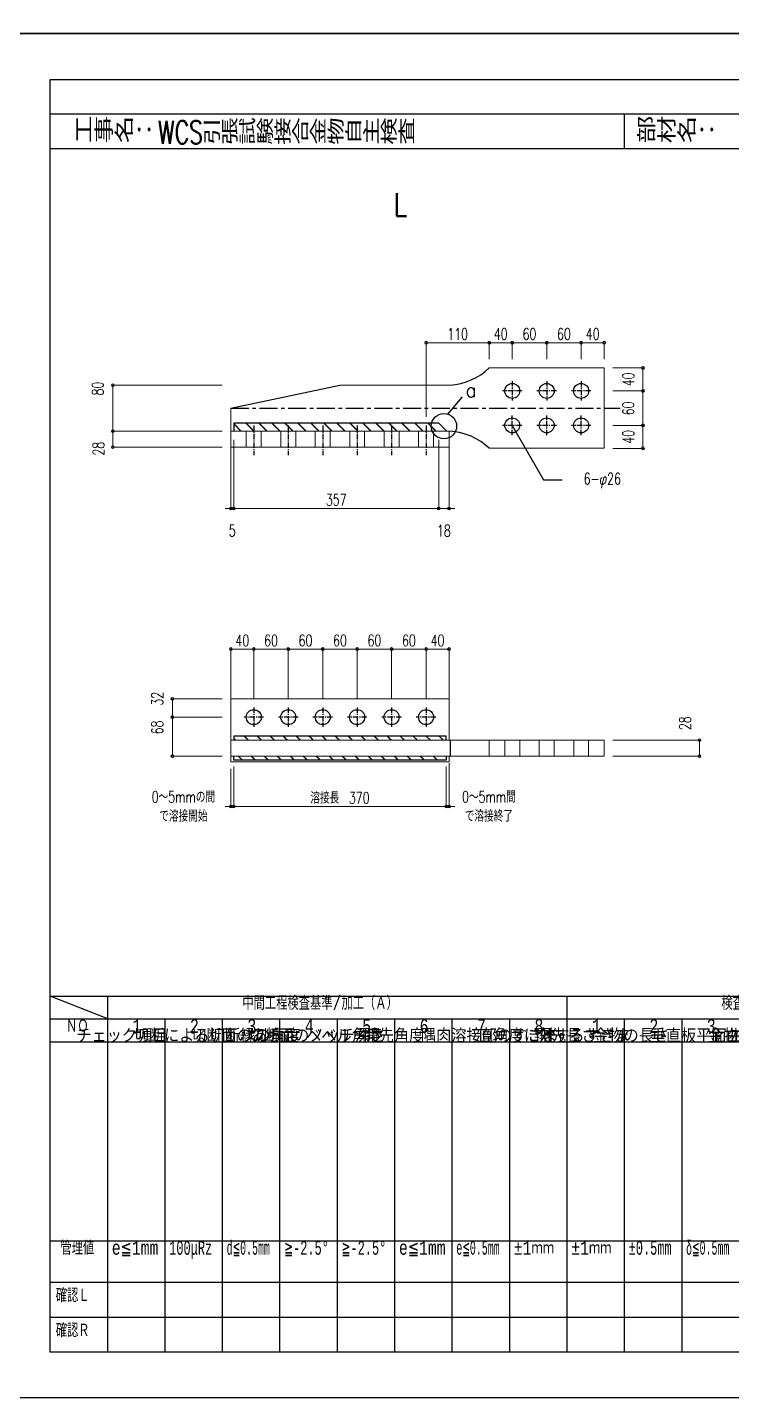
# Model space of a CAD drawing. Header units: millimetres. Extents: x -4568 to 36914, y -114 to 17788.
# Drawn here: x 11229 to 12456, y 2387 to 4763 of the extents above; entities that cross this region are included whole.
import ezdxf
from ezdxf.enums import TextEntityAlignment as Align

# ---------------------------------------------------------------- set-up
doc = ezdxf.new("R2010")
doc.units = ezdxf.units.MM
doc.header["$LTSCALE"] = 5
for name, pattern in [('ACAD_ISO03W100', [30, 12, -18]), ('CENTER1', [10, 6.25, -1.25, 1.25, -1.25]), ('JIS_08_50', [53, 50, -1.125, 0.75, -1.125])]:
    doc.linetypes.add(name, pattern=pattern)
doc.layers.get('0').update_dxf_attribs({"color": 255})
doc.layers.get('DEFPOINTS').update_dxf_attribs({"color": 255})
for name, color, linetype in [('CENTER', 2, 'JIS_08_50'), ('LAYER6', 7, 'Continuous'), ('寸法', 4, 'Continuous'), ('文字', 7, 'Continuous'), ('溶接', 241, 'Continuous'), ('補助線', 7, 'ACAD_ISO03W100'), ('金物', 142, 'Continuous')]:
    doc.layers.add(name, color=color, linetype=linetype)
doc.styles.add('DLSTANDARD1', font='monotxt.shx', dxfattribs={"width": 0.6, "bigfont": 'extfont'})
doc.styles.add('KANJI', font='simplex.shx', dxfattribs={"width": 0.7, "bigfont": 'extfont2.shx'})
doc.styles.get("Standard").update_dxf_attribs({"font": 'simplex.shx', "width": 0.7, "height": 2.5, "bigfont": '@extfont2.shx'})
doc.styles.add('SUNPOU', font='simplex.shx', dxfattribs={"width": 0.7, "bigfont": 'extfont2.shx'})
doc.styles.add('TATEGAKI', font='txt', dxfattribs={"bigfont": 'bigfont.shx'})
doc.dimstyles.new('一般寸法-小さめ', dxfattribs={"dimscale": 10, "dimtxt": 2, "dimasz": 0.5, "dimexe": 0.125, "dimexo": 1.5, "dimgap": 0.5, "dimtad": 1, "dimtxsty": 'KANJI', "dimblk": 'ORIGIN', "dimcen": 0, "dimclrd": 256, "dimclre": 256, "dimclrt": 256, "dimadec": 0, "dimazin": 0, "dimtfac": 1, "dimtmove": 2, "dimatfit": 2, "dimfxl": 0, "dimtolj": 2, "dimlwd": 5, "dimlwe": 5, "dimarcsym": 0})
pattern_1 = [(135, (9678.567, 433.585), (-11.31371, -11.31371), []), (135, (9678.567, 433.905), (-11.31371, -11.31371), [])]

# ---------------------------------------------------------------- blocks, each defined once
blk = doc.blocks.new('_Origin')
at = {"color": 0, "linetype": 'ByBlock', "lineweight": -2}
blk.add_line((0, 0), (-1, 0), dxfattribs=at)
blk.add_circle((0, 0), 0.5, dxfattribs=at)
blk = doc.blocks.new('*D883')
at = {"layer": 'DEFPOINTS', "color": 0, "transparency": 16777216}
for p in [(11923.6, 4213.7), (12033.6, 4171.2), (11923.6, 4069.7)]:
    blk.add_point(p, dxfattribs=at)
at = {"layer": '寸法', "lineweight": 5, "transparency": 16777216}
for p, q in [((11923.6, 4084.7), (11923.6, 4215)), ((12028.6, 4213.7), (11928.6, 4213.7)), ((12033.6, 4186.2), (12033.6, 4215))]:
    blk.add_line(p, q, dxfattribs=at)
at = {"layer": '寸法', "lineweight": 5, "transparency": 16777216, "xscale": 5, "yscale": 5, "zscale": 5, "rotation": 180}
blk.add_blockref('_Origin', (11923.6, 4213.7), dxfattribs=at)
at = {"layer": '寸法', "lineweight": 5, "transparency": 16777216, "xscale": 5, "yscale": 5, "zscale": 5}
blk.add_blockref('_Origin', (12033.6, 4213.7), dxfattribs=at)
at = {"layer": '寸法', "linetype": 'Continuous', "transparency": 16777216, "insert": (11978.6, 4228.7), "char_height": 20, "attachment_point": 5, "style": 'KANJI'}
blk.add_mtext('\\A2;110', dxfattribs=at)
blk = doc.blocks.new('*D884')
at = {"layer": 'DEFPOINTS', "color": 0, "transparency": 16777216}
for p in [(11378.1, 4139.7), (11583.6, 4139.7), (11583.6, 4059.7)]:
    blk.add_point(p, dxfattribs=at)
at = {"layer": '寸法', "lineweight": 5, "transparency": 16777216}
for p, q in [((11568.6, 4139.7), (11376.9, 4139.7)), ((11378.1, 4064.7), (11378.1, 4134.7)), ((11568.6, 4059.7), (11376.9, 4059.7))]:
    blk.add_line(p, q, dxfattribs=at)
at = {"layer": '寸法', "lineweight": 5, "transparency": 16777216, "xscale": 5, "yscale": 5, "zscale": 5}
for p, rotation in [((11378.1, 4139.7), 90), ((11378.1, 4059.7), 270)]:
    blk.add_blockref('_Origin', p, dxfattribs=dict(at, rotation=rotation))
at = {"layer": '寸法', "transparency": 16777216, "insert": (11351.9, 4133.7), "char_height": 20, "attachment_point": 5, "rotation": 90, "style": 'KANJI'}
blk.add_mtext('\\A2;80', dxfattribs=at)
blk = doc.blocks.new('*D892')
at = {"layer": 'DEFPOINTS', "color": 0, "transparency": 16777216}
for p in [(11378.1, 4059.7), (11583.6, 4059.7), (11583.6, 4031.7)]:
    blk.add_point(p, dxfattribs=at)
at = {"layer": '寸法', "lineweight": 5, "transparency": 16777216}
for p, q in [((11568.6, 4059.7), (11376.9, 4059.7)), ((11378.1, 4036.7), (11378.1, 4054.7)), ((11568.6, 4031.7), (11376.9, 4031.7))]:
    blk.add_line(p, q, dxfattribs=at)
at = {"layer": '寸法', "lineweight": 5, "transparency": 16777216, "xscale": 5, "yscale": 5, "zscale": 5}
for p, rotation in [((11378.1, 4059.7), 90), ((11378.1, 4031.7), 270)]:
    blk.add_blockref('_Origin', p, dxfattribs=dict(at, rotation=rotation))
at = {"layer": '寸法', "transparency": 16777216, "insert": (11353.1, 4029), "char_height": 20, "attachment_point": 5, "rotation": 90, "style": 'KANJI'}
blk.add_mtext('\\A2;28', dxfattribs=at)
blk = doc.blocks.new('*D885')
at = {"layer": 'DEFPOINTS', "color": 0, "transparency": 16777216}
for p in [(12233.6, 4169.7), (12233.6, 4129.7), (12301.2, 4129.7)]:
    blk.add_point(p, dxfattribs=at)
at = {"layer": '寸法', "lineweight": 5, "transparency": 16777216}
for p, q in [((12248.6, 4169.7), (12302.5, 4169.7)), ((12301.2, 4164.7), (12301.2, 4134.7)), ((12248.6, 4129.7), (12302.5, 4129.7))]:
    blk.add_line(p, q, dxfattribs=at)
at = {"layer": '寸法', "lineweight": 5, "transparency": 16777216, "xscale": 5, "yscale": 5, "zscale": 5}
for p, rotation in [((12301.2, 4169.7), 90), ((12301.2, 4129.7), 270)]:
    blk.add_blockref('_Origin', p, dxfattribs=dict(at, rotation=rotation))
at = {"layer": '寸法', "transparency": 16777216, "insert": (12275.8, 4149.7), "char_height": 20, "attachment_point": 5, "rotation": 90, "style": 'KANJI'}
blk.add_mtext('\\A2;40', dxfattribs=at)
blk = doc.blocks.new('*D886')
at = {"layer": 'DEFPOINTS', "color": 0, "transparency": 16777216}
for p in [(12233.6, 4069.7), (12233.6, 4029.7), (12301.2, 4029.7)]:
    blk.add_point(p, dxfattribs=at)
at = {"layer": '寸法', "lineweight": 5, "transparency": 16777216}
for p, q in [((12248.6, 4069.7), (12302.5, 4069.7)), ((12301.2, 4064.7), (12301.2, 4034.7)), ((12248.6, 4029.7), (12302.5, 4029.7))]:
    blk.add_line(p, q, dxfattribs=at)
at = {"layer": '寸法', "lineweight": 5, "transparency": 16777216, "xscale": 5, "yscale": 5, "zscale": 5}
for p, rotation in [((12301.2, 4069.7), 90), ((12301.2, 4029.7), 270)]:
    blk.add_blockref('_Origin', p, dxfattribs=dict(at, rotation=rotation))
at = {"layer": '寸法', "transparency": 16777216, "insert": (12275.8, 4049.7), "char_height": 20, "attachment_point": 5, "rotation": 90, "style": 'KANJI'}
blk.add_mtext('\\A2;40', dxfattribs=at)
blk = doc.blocks.new('*D887')
at = {"layer": 'DEFPOINTS', "color": 0, "transparency": 16777216}
for p in [(12073.6, 4213.7), (12033.6, 4169.7), (12073.6, 4169.7)]:
    blk.add_point(p, dxfattribs=at)
at = {"layer": '寸法', "lineweight": 5, "transparency": 16777216}
for p, q in [((12033.6, 4184.7), (12033.6, 4215)), ((12038.6, 4213.7), (12068.6, 4213.7)), ((12073.6, 4184.7), (12073.6, 4215))]:
    blk.add_line(p, q, dxfattribs=at)
at = {"layer": '寸法', "lineweight": 5, "transparency": 16777216, "xscale": 5, "yscale": 5, "zscale": 5, "rotation": 180}
blk.add_blockref('_Origin', (12033.6, 4213.7), dxfattribs=at)
at = {"layer": '寸法', "lineweight": 5, "transparency": 16777216, "xscale": 5, "yscale": 5, "zscale": 5}
blk.add_blockref('_Origin', (12073.6, 4213.7), dxfattribs=at)
at = {"layer": '寸法', "transparency": 16777216, "insert": (12053.6, 4228.7), "char_height": 20, "attachment_point": 5, "style": 'KANJI'}
blk.add_mtext('\\A2;40', dxfattribs=at)
blk = doc.blocks.new('*D888')
at = {"layer": 'DEFPOINTS', "color": 0, "transparency": 16777216}
for p in [(12193.6, 4213.7), (12133.6, 4169.7), (12193.6, 4169.7)]:
    blk.add_point(p, dxfattribs=at)
at = {"layer": '寸法', "lineweight": 5, "transparency": 16777216}
for p, q in [((12133.6, 4184.7), (12133.6, 4215)), ((12138.6, 4213.7), (12188.6, 4213.7)), ((12193.6, 4184.7), (12193.6, 4215))]:
    blk.add_line(p, q, dxfattribs=at)
at = {"layer": '寸法', "lineweight": 5, "transparency": 16777216, "xscale": 5, "yscale": 5, "zscale": 5, "rotation": 180}
blk.add_blockref('_Origin', (12133.6, 4213.7), dxfattribs=at)
at = {"layer": '寸法', "lineweight": 5, "transparency": 16777216, "xscale": 5, "yscale": 5, "zscale": 5}
blk.add_blockref('_Origin', (12193.6, 4213.7), dxfattribs=at)
at = {"layer": '寸法', "transparency": 16777216, "insert": (12163.6, 4228.7), "char_height": 20, "attachment_point": 5, "style": 'KANJI'}
blk.add_mtext('\\A2;60', dxfattribs=at)
blk = doc.blocks.new('*D889')
at = {"layer": 'DEFPOINTS', "color": 0, "transparency": 16777216}
for p in [(12133.6, 4213.7), (12073.6, 4169.7), (12133.6, 4169.7)]:
    blk.add_point(p, dxfattribs=at)
at = {"layer": '寸法', "lineweight": 5, "transparency": 16777216}
for p, q in [((12073.6, 4184.7), (12073.6, 4215)), ((12078.6, 4213.7), (12128.6, 4213.7)), ((12133.6, 4184.7), (12133.6, 4215))]:
    blk.add_line(p, q, dxfattribs=at)
at = {"layer": '寸法', "lineweight": 5, "transparency": 16777216, "xscale": 5, "yscale": 5, "zscale": 5, "rotation": 180}
blk.add_blockref('_Origin', (12073.6, 4213.7), dxfattribs=at)
at = {"layer": '寸法', "lineweight": 5, "transparency": 16777216, "xscale": 5, "yscale": 5, "zscale": 5}
blk.add_blockref('_Origin', (12133.6, 4213.7), dxfattribs=at)
at = {"layer": '寸法', "transparency": 16777216, "insert": (12103.6, 4228.7), "char_height": 20, "attachment_point": 5, "style": 'KANJI'}
blk.add_mtext('\\A2;60', dxfattribs=at)
blk = doc.blocks.new('*D890')
at = {"layer": 'DEFPOINTS', "color": 0, "transparency": 16777216}
for p in [(12233.6, 4213.7), (12193.6, 4169.7), (12233.6, 4169.7)]:
    blk.add_point(p, dxfattribs=at)
at = {"layer": '寸法', "lineweight": 5, "transparency": 16777216}
for p, q in [((12193.6, 4184.7), (12193.6, 4215)), ((12198.6, 4213.7), (12228.6, 4213.7)), ((12233.6, 4184.7), (12233.6, 4215))]:
    blk.add_line(p, q, dxfattribs=at)
at = {"layer": '寸法', "lineweight": 5, "transparency": 16777216, "xscale": 5, "yscale": 5, "zscale": 5, "rotation": 180}
blk.add_blockref('_Origin', (12193.6, 4213.7), dxfattribs=at)
at = {"layer": '寸法', "lineweight": 5, "transparency": 16777216, "xscale": 5, "yscale": 5, "zscale": 5}
blk.add_blockref('_Origin', (12233.6, 4213.7), dxfattribs=at)
at = {"layer": '寸法', "transparency": 16777216, "insert": (12213.6, 4228.7), "char_height": 20, "attachment_point": 5, "style": 'KANJI'}
blk.add_mtext('\\A2;40', dxfattribs=at)
blk = doc.blocks.new('*D891')
at = {"layer": 'DEFPOINTS', "color": 0, "transparency": 16777216}
for p in [(12233.6, 4129.7), (12233.6, 4069.7), (12301.2, 4069.7)]:
    blk.add_point(p, dxfattribs=at)
at = {"layer": '寸法', "lineweight": 5, "transparency": 16777216}
for p, q in [((12248.6, 4129.7), (12302.5, 4129.7)), ((12301.2, 4124.7), (12301.2, 4074.7)), ((12248.6, 4069.7), (12302.5, 4069.7))]:
    blk.add_line(p, q, dxfattribs=at)
at = {"layer": '寸法', "lineweight": 5, "transparency": 16777216, "xscale": 5, "yscale": 5, "zscale": 5}
for p, rotation in [((12301.2, 4129.7), 90), ((12301.2, 4069.7), 270)]:
    blk.add_blockref('_Origin', p, dxfattribs=dict(at, rotation=rotation))
at = {"layer": '寸法', "linetype": 'Continuous', "transparency": 16777216, "insert": (12275.5, 4099.2), "char_height": 20, "attachment_point": 5, "rotation": 90, "style": 'KANJI'}
blk.add_mtext('\\A2;60', dxfattribs=at)
blk = doc.blocks.new('*D895')
at = {"layer": 'DEFPOINTS', "color": 0, "transparency": 16777216}
for p in [(12233.6, 3521.6), (12399.7, 3521.6), (12233.6, 3493.6)]:
    blk.add_point(p, dxfattribs=at)
at = {"layer": '寸法', "lineweight": 5, "transparency": 16777216}
for p, q in [((12248.6, 3521.6), (12400.9, 3521.6)), ((12399.7, 3498.6), (12399.7, 3516.6)), ((12248.6, 3493.6), (12400.9, 3493.6))]:
    blk.add_line(p, q, dxfattribs=at)
at = {"layer": '寸法', "lineweight": 5, "transparency": 16777216, "xscale": 5, "yscale": 5, "zscale": 5}
for p, rotation in [((12399.7, 3521.6), 90), ((12399.7, 3493.6), 270)]:
    blk.add_blockref('_Origin', p, dxfattribs=dict(at, rotation=rotation))
at = {"layer": '寸法', "transparency": 16777216, "insert": (12374.7, 3551), "char_height": 20, "attachment_point": 5, "rotation": 90, "style": 'KANJI'}
blk.add_mtext('\\A2;28', dxfattribs=at)
blk = doc.blocks.new('*D893')
at = {"layer": 'DEFPOINTS', "color": 0, "transparency": 16777216}
for p in [(11481.8, 3593.6), (11583.6, 3593.6), (11583.6, 3561.6)]:
    blk.add_point(p, dxfattribs=at)
at = {"layer": '寸法', "lineweight": 5, "transparency": 16777216}
for p, q in [((11568.6, 3593.6), (11480.5, 3593.6)), ((11481.8, 3566.6), (11481.8, 3588.6)), ((11568.6, 3561.6), (11480.5, 3561.6))]:
    blk.add_line(p, q, dxfattribs=at)
at = {"layer": '寸法', "lineweight": 5, "transparency": 16777216, "xscale": 5, "yscale": 5, "zscale": 5}
for p, rotation in [((11481.8, 3593.6), 90), ((11481.8, 3561.6), 270)]:
    blk.add_blockref('_Origin', p, dxfattribs=dict(at, rotation=rotation))
at = {"layer": '寸法', "transparency": 16777216, "insert": (11455.5, 3593.6), "char_height": 20, "attachment_point": 5, "rotation": 90, "style": 'KANJI'}
blk.add_mtext('\\A2;32', dxfattribs=at)
blk = doc.blocks.new('*D894')
at = {"layer": 'DEFPOINTS', "color": 0, "transparency": 16777216}
for p in [(11583.6, 3561.6), (11481.8, 3493.6), (11583.6, 3493.6)]:
    blk.add_point(p, dxfattribs=at)
at = {"layer": '寸法', "lineweight": 5, "transparency": 16777216}
for p, q in [((11568.6, 3561.6), (11480.5, 3561.6)), ((11481.8, 3556.6), (11481.8, 3498.6)), ((11568.6, 3493.6), (11480.5, 3493.6))]:
    blk.add_line(p, q, dxfattribs=at)
at = {"layer": '寸法', "lineweight": 5, "transparency": 16777216, "xscale": 5, "yscale": 5, "zscale": 5}
for p, rotation in [((11481.8, 3561.6), 90), ((11481.8, 3493.6), 270)]:
    blk.add_blockref('_Origin', p, dxfattribs=dict(at, rotation=rotation))
at = {"layer": '寸法', "linetype": 'Continuous', "transparency": 16777216, "insert": (11455.5, 3543.6), "char_height": 20, "attachment_point": 5, "rotation": 90, "style": 'KANJI'}
blk.add_mtext('\\A2;68', dxfattribs=at)
blk = doc.blocks.new('*D906')
at = {"layer": 'DEFPOINTS', "color": 0, "linetype": 'Continuous', "transparency": 16777216}
for p in [(11583.6, 3486.6), (11588.6, 3486.6), (11588.6, 3406.1)]:
    blk.add_point(p, dxfattribs=at)
at = {"layer": '寸法', "linetype": 'Continuous', "lineweight": 5, "transparency": 16777216}
for p, q in [((11583.6, 3471.6), (11583.6, 3404.9)), ((11588.6, 3471.6), (11588.6, 3404.9)), ((11578.6, 3406.1), (11573.6, 3406.1)), ((11583.6, 3406.1), (11588.6, 3406.1)), ((11593.6, 3406.1), (11598.6, 3406.1))]:
    blk.add_line(p, q, dxfattribs=at)
at = {"layer": '寸法', "linetype": 'Continuous', "lineweight": 5, "transparency": 16777216, "xscale": 5, "yscale": 5, "zscale": 5}
blk.add_blockref('_Origin', (11583.6, 3406.1), dxfattribs=at)
at = {"layer": '寸法', "linetype": 'Continuous', "lineweight": 5, "transparency": 16777216, "xscale": 5, "yscale": 5, "zscale": 5, "rotation": 180}
blk.add_blockref('_Origin', (11588.6, 3406.1), dxfattribs=at)
at = {"layer": '寸法', "linetype": 'Continuous', "transparency": 16777216, "insert": (11501, 3406.1), "char_height": 20, "attachment_point": 5, "style": 'KANJI'}
blk.add_mtext('\\A2;0～5mmの間\\Pで溶接開始', dxfattribs=at)
blk = doc.blocks.new('*D907')
at = {"layer": 'DEFPOINTS', "color": 0, "linetype": 'Continuous', "transparency": 16777216}
for p in [(11588.6, 3490.6), (11958.6, 3490.6), (11958.6, 3406.1)]:
    blk.add_point(p, dxfattribs=at)
at = {"layer": '寸法', "linetype": 'Continuous', "lineweight": 5, "transparency": 16777216}
for p, q in [((11588.6, 3475.6), (11588.6, 3404.9)), ((11958.6, 3475.6), (11958.6, 3404.9)), ((11593.6, 3406.1), (11953.6, 3406.1))]:
    blk.add_line(p, q, dxfattribs=at)
at = {"layer": '寸法', "linetype": 'Continuous', "lineweight": 5, "transparency": 16777216, "xscale": 5, "yscale": 5, "zscale": 5, "rotation": 180}
blk.add_blockref('_Origin', (11588.6, 3406.1), dxfattribs=at)
at = {"layer": '寸法', "linetype": 'Continuous', "lineweight": 5, "transparency": 16777216, "xscale": 5, "yscale": 5, "zscale": 5}
blk.add_blockref('_Origin', (11958.6, 3406.1), dxfattribs=at)
at = {"layer": '寸法', "linetype": 'Continuous', "transparency": 16777216, "insert": (11773.6, 3421.1), "char_height": 20, "attachment_point": 5, "style": 'KANJI'}
blk.add_mtext('\\A2;溶接長\u3000370', dxfattribs=at)
blk = doc.blocks.new('*D908')
at = {"layer": 'DEFPOINTS', "color": 0, "linetype": 'Continuous', "transparency": 16777216}
for p in [(11963.6, 3496.6), (11958.6, 3490.6), (11963.6, 3406.1)]:
    blk.add_point(p, dxfattribs=at)
at = {"layer": '寸法', "linetype": 'Continuous', "lineweight": 5, "transparency": 16777216}
for p, q in [((11958.6, 3475.6), (11958.6, 3404.9)), ((11963.6, 3481.6), (11963.6, 3404.9)), ((11953.6, 3406.1), (11948.6, 3406.1)), ((11958.6, 3406.1), (11963.6, 3406.1)), ((11968.6, 3406.1), (11973.6, 3406.1))]:
    blk.add_line(p, q, dxfattribs=at)
at = {"layer": '寸法', "linetype": 'Continuous', "lineweight": 5, "transparency": 16777216, "xscale": 5, "yscale": 5, "zscale": 5}
blk.add_blockref('_Origin', (11958.6, 3406.1), dxfattribs=at)
at = {"layer": '寸法', "linetype": 'Continuous', "lineweight": 5, "transparency": 16777216, "xscale": 5, "yscale": 5, "zscale": 5, "rotation": 180}
blk.add_blockref('_Origin', (11963.6, 3406.1), dxfattribs=at)
at = {"layer": '寸法', "linetype": 'Continuous', "transparency": 16777216, "insert": (12032.9, 3406.1), "char_height": 20, "attachment_point": 5, "style": 'KANJI'}
blk.add_mtext('\\A2;0～5mm間\\Pで溶接終了', dxfattribs=at)
blk = doc.blocks.new('*D909')
at = {"layer": 'DEFPOINTS', "color": 0, "linetype": 'Continuous', "transparency": 16777216}
for p in [(11623.6, 3680.1), (11583.6, 3579.6), (11623.6, 3579.6)]:
    blk.add_point(p, dxfattribs=at)
at = {"layer": '寸法', "linetype": 'Continuous', "lineweight": 5, "transparency": 16777216}
for p, q in [((11583.6, 3594.6), (11583.6, 3681.3)), ((11588.6, 3680.1), (11618.6, 3680.1)), ((11623.6, 3594.6), (11623.6, 3681.3))]:
    blk.add_line(p, q, dxfattribs=at)
at = {"layer": '寸法', "linetype": 'Continuous', "lineweight": 5, "transparency": 16777216, "xscale": 5, "yscale": 5, "zscale": 5, "rotation": 180}
blk.add_blockref('_Origin', (11583.6, 3680.1), dxfattribs=at)
at = {"layer": '寸法', "linetype": 'Continuous', "lineweight": 5, "transparency": 16777216, "xscale": 5, "yscale": 5, "zscale": 5}
blk.add_blockref('_Origin', (11623.6, 3680.1), dxfattribs=at)
at = {"layer": '寸法', "linetype": 'Continuous', "transparency": 16777216, "insert": (11603.6, 3695.1), "char_height": 20, "attachment_point": 5, "style": 'KANJI'}
blk.add_mtext('\\A2;40', dxfattribs=at)
blk = doc.blocks.new('*D910')
at = {"layer": 'DEFPOINTS', "color": 0, "linetype": 'Continuous', "transparency": 16777216}
for p in [(11683.6, 3680.1), (11623.6, 3579.6), (11683.6, 3579.6)]:
    blk.add_point(p, dxfattribs=at)
at = {"layer": '寸法', "linetype": 'Continuous', "lineweight": 5, "transparency": 16777216}
for p, q in [((11623.6, 3594.6), (11623.6, 3681.3)), ((11628.6, 3680.1), (11678.6, 3680.1)), ((11683.6, 3594.6), (11683.6, 3681.3))]:
    blk.add_line(p, q, dxfattribs=at)
at = {"layer": '寸法', "linetype": 'Continuous', "lineweight": 5, "transparency": 16777216, "xscale": 5, "yscale": 5, "zscale": 5, "rotation": 180}
blk.add_blockref('_Origin', (11623.6, 3680.1), dxfattribs=at)
at = {"layer": '寸法', "linetype": 'Continuous', "lineweight": 5, "transparency": 16777216, "xscale": 5, "yscale": 5, "zscale": 5}
blk.add_blockref('_Origin', (11683.6, 3680.1), dxfattribs=at)
at = {"layer": '寸法', "linetype": 'Continuous', "transparency": 16777216, "insert": (11653.6, 3695.1), "char_height": 20, "attachment_point": 5, "style": 'KANJI'}
blk.add_mtext('\\A2;60', dxfattribs=at)
blk = doc.blocks.new('*D911')
at = {"layer": 'DEFPOINTS', "color": 0, "linetype": 'Continuous', "transparency": 16777216}
for p in [(11743.6, 3680.1), (11683.6, 3579.6), (11743.6, 3579.6)]:
    blk.add_point(p, dxfattribs=at)
at = {"layer": '寸法', "linetype": 'Continuous', "lineweight": 5, "transparency": 16777216}
for p, q in [((11683.6, 3594.6), (11683.6, 3681.3)), ((11688.6, 3680.1), (11738.6, 3680.1)), ((11743.6, 3594.6), (11743.6, 3681.3))]:
    blk.add_line(p, q, dxfattribs=at)
at = {"layer": '寸法', "linetype": 'Continuous', "lineweight": 5, "transparency": 16777216, "xscale": 5, "yscale": 5, "zscale": 5, "rotation": 180}
blk.add_blockref('_Origin', (11683.6, 3680.1), dxfattribs=at)
at = {"layer": '寸法', "linetype": 'Continuous', "lineweight": 5, "transparency": 16777216, "xscale": 5, "yscale": 5, "zscale": 5}
blk.add_blockref('_Origin', (11743.6, 3680.1), dxfattribs=at)
at = {"layer": '寸法', "linetype": 'Continuous', "transparency": 16777216, "insert": (11713.6, 3695.1), "char_height": 20, "attachment_point": 5, "style": 'KANJI'}
blk.add_mtext('\\A2;60', dxfattribs=at)
blk = doc.blocks.new('*D912')
at = {"layer": 'DEFPOINTS', "color": 0, "linetype": 'Continuous', "transparency": 16777216}
for p in [(11803.6, 3680.1), (11743.6, 3579.6), (11803.6, 3579.6)]:
    blk.add_point(p, dxfattribs=at)
at = {"layer": '寸法', "linetype": 'Continuous', "lineweight": 5, "transparency": 16777216}
for p, q in [((11743.6, 3594.6), (11743.6, 3681.3)), ((11748.6, 3680.1), (11798.6, 3680.1)), ((11803.6, 3594.6), (11803.6, 3681.3))]:
    blk.add_line(p, q, dxfattribs=at)
at = {"layer": '寸法', "linetype": 'Continuous', "lineweight": 5, "transparency": 16777216, "xscale": 5, "yscale": 5, "zscale": 5, "rotation": 180}
blk.add_blockref('_Origin', (11743.6, 3680.1), dxfattribs=at)
at = {"layer": '寸法', "linetype": 'Continuous', "lineweight": 5, "transparency": 16777216, "xscale": 5, "yscale": 5, "zscale": 5}
blk.add_blockref('_Origin', (11803.6, 3680.1), dxfattribs=at)
at = {"layer": '寸法', "linetype": 'Continuous', "transparency": 16777216, "insert": (11773.6, 3695.1), "char_height": 20, "attachment_point": 5, "style": 'KANJI'}
blk.add_mtext('\\A2;60', dxfattribs=at)
blk = doc.blocks.new('*D913')
at = {"layer": 'DEFPOINTS', "color": 0, "linetype": 'Continuous', "transparency": 16777216}
for p in [(11863.6, 3680.1), (11803.6, 3579.6), (11863.6, 3579.6)]:
    blk.add_point(p, dxfattribs=at)
at = {"layer": '寸法', "linetype": 'Continuous', "lineweight": 5, "transparency": 16777216}
for p, q in [((11803.6, 3594.6), (11803.6, 3681.3)), ((11808.6, 3680.1), (11858.6, 3680.1)), ((11863.6, 3594.6), (11863.6, 3681.3))]:
    blk.add_line(p, q, dxfattribs=at)
at = {"layer": '寸法', "linetype": 'Continuous', "lineweight": 5, "transparency": 16777216, "xscale": 5, "yscale": 5, "zscale": 5, "rotation": 180}
blk.add_blockref('_Origin', (11803.6, 3680.1), dxfattribs=at)
at = {"layer": '寸法', "linetype": 'Continuous', "lineweight": 5, "transparency": 16777216, "xscale": 5, "yscale": 5, "zscale": 5}
blk.add_blockref('_Origin', (11863.6, 3680.1), dxfattribs=at)
at = {"layer": '寸法', "linetype": 'Continuous', "transparency": 16777216, "insert": (11833.6, 3695.1), "char_height": 20, "attachment_point": 5, "style": 'KANJI'}
blk.add_mtext('\\A2;60', dxfattribs=at)
blk = doc.blocks.new('*D914')
at = {"layer": 'DEFPOINTS', "color": 0, "linetype": 'Continuous', "transparency": 16777216}
for p in [(11923.6, 3680.1), (11863.6, 3579.6), (11923.6, 3579.6)]:
    blk.add_point(p, dxfattribs=at)
at = {"layer": '寸法', "linetype": 'Continuous', "lineweight": 5, "transparency": 16777216}
for p, q in [((11863.6, 3594.6), (11863.6, 3681.3)), ((11868.6, 3680.1), (11918.6, 3680.1)), ((11923.6, 3594.6), (11923.6, 3681.3))]:
    blk.add_line(p, q, dxfattribs=at)
at = {"layer": '寸法', "linetype": 'Continuous', "lineweight": 5, "transparency": 16777216, "xscale": 5, "yscale": 5, "zscale": 5, "rotation": 180}
blk.add_blockref('_Origin', (11863.6, 3680.1), dxfattribs=at)
at = {"layer": '寸法', "linetype": 'Continuous', "lineweight": 5, "transparency": 16777216, "xscale": 5, "yscale": 5, "zscale": 5}
blk.add_blockref('_Origin', (11923.6, 3680.1), dxfattribs=at)
at = {"layer": '寸法', "linetype": 'Continuous', "transparency": 16777216, "insert": (11893.6, 3695.1), "char_height": 20, "attachment_point": 5, "style": 'KANJI'}
blk.add_mtext('\\A2;60', dxfattribs=at)
blk = doc.blocks.new('*D915')
at = {"layer": 'DEFPOINTS', "color": 0, "linetype": 'Continuous', "transparency": 16777216}
for p in [(11963.6, 3680.1), (11923.6, 3579.6), (11963.6, 3579.6)]:
    blk.add_point(p, dxfattribs=at)
at = {"layer": '寸法', "linetype": 'Continuous', "lineweight": 5, "transparency": 16777216}
for p, q in [((11923.6, 3594.6), (11923.6, 3681.3)), ((11928.6, 3680.1), (11958.6, 3680.1)), ((11963.6, 3594.6), (11963.6, 3681.3))]:
    blk.add_line(p, q, dxfattribs=at)
at = {"layer": '寸法', "linetype": 'Continuous', "lineweight": 5, "transparency": 16777216, "xscale": 5, "yscale": 5, "zscale": 5, "rotation": 180}
blk.add_blockref('_Origin', (11923.6, 3680.1), dxfattribs=at)
at = {"layer": '寸法', "linetype": 'Continuous', "lineweight": 5, "transparency": 16777216, "xscale": 5, "yscale": 5, "zscale": 5}
blk.add_blockref('_Origin', (11963.6, 3680.1), dxfattribs=at)
at = {"layer": '寸法', "linetype": 'Continuous', "transparency": 16777216, "insert": (11943.6, 3695.1), "char_height": 20, "attachment_point": 5, "style": 'KANJI'}
blk.add_mtext('\\A2;40', dxfattribs=at)
blk = doc.blocks.new('*D916')
at = {"layer": 'DEFPOINTS', "color": 0, "linetype": 'Continuous', "transparency": 16777216}
for p in [(11583.6, 4059.7), (11588.6, 4040.7), (11588.6, 3925)]:
    blk.add_point(p, dxfattribs=at)
at = {"layer": '寸法', "linetype": 'Continuous', "lineweight": 5, "transparency": 16777216}
for p, q in [((11583.6, 4044.7), (11583.6, 3923.8)), ((11588.6, 4025.7), (11588.6, 3923.8)), ((11578.6, 3925), (11573.6, 3925)), ((11583.6, 3925), (11588.6, 3925)), ((11593.6, 3925), (11598.6, 3925))]:
    blk.add_line(p, q, dxfattribs=at)
at = {"layer": '寸法', "linetype": 'Continuous', "lineweight": 5, "transparency": 16777216, "xscale": 5, "yscale": 5, "zscale": 5}
blk.add_blockref('_Origin', (11583.6, 3925), dxfattribs=at)
at = {"layer": '寸法', "linetype": 'Continuous', "lineweight": 5, "transparency": 16777216, "xscale": 5, "yscale": 5, "zscale": 5, "rotation": 180}
blk.add_blockref('_Origin', (11588.6, 3925), dxfattribs=at)
at = {"layer": '寸法', "linetype": 'Continuous', "transparency": 16777216, "insert": (11586.1, 3886.3), "char_height": 20, "attachment_point": 5, "style": 'KANJI'}
blk.add_mtext('\\A2;5', dxfattribs=at)
blk = doc.blocks.new('*D917')
at = {"layer": 'DEFPOINTS', "color": 0, "linetype": 'Continuous', "transparency": 16777216}
for p in [(11588.6, 4059.7), (11945.6, 4059.7), (11945.6, 3925)]:
    blk.add_point(p, dxfattribs=at)
at = {"layer": '寸法', "linetype": 'Continuous', "lineweight": 5, "transparency": 16777216}
for p, q in [((11588.6, 4044.7), (11588.6, 3923.8)), ((11945.6, 4044.7), (11945.6, 3923.8)), ((11593.6, 3925), (11940.6, 3925))]:
    blk.add_line(p, q, dxfattribs=at)
at = {"layer": '寸法', "linetype": 'Continuous', "lineweight": 5, "transparency": 16777216, "xscale": 5, "yscale": 5, "zscale": 5, "rotation": 180}
blk.add_blockref('_Origin', (11588.6, 3925), dxfattribs=at)
at = {"layer": '寸法', "linetype": 'Continuous', "lineweight": 5, "transparency": 16777216, "xscale": 5, "yscale": 5, "zscale": 5}
blk.add_blockref('_Origin', (11945.6, 3925), dxfattribs=at)
at = {"layer": '寸法', "linetype": 'Continuous', "transparency": 16777216, "insert": (11767.1, 3940), "char_height": 20, "attachment_point": 5, "style": 'KANJI'}
blk.add_mtext('\\A2;357', dxfattribs=at)
blk = doc.blocks.new('*D918')
at = {"layer": 'DEFPOINTS', "color": 0, "linetype": 'Continuous', "transparency": 16777216}
for p in [(11945.6, 4059.7), (11963.6, 4059.7), (11963.6, 3925)]:
    blk.add_point(p, dxfattribs=at)
at = {"layer": '寸法', "linetype": 'Continuous', "lineweight": 5, "transparency": 16777216}
for p, q in [((11945.6, 4044.7), (11945.6, 3923.8)), ((11963.6, 4044.7), (11963.6, 3923.8)), ((11940.6, 3925), (11935.6, 3925)), ((11945.6, 3925), (11963.6, 3925)), ((11968.6, 3925), (11973.6, 3925))]:
    blk.add_line(p, q, dxfattribs=at)
at = {"layer": '寸法', "linetype": 'Continuous', "lineweight": 5, "transparency": 16777216, "xscale": 5, "yscale": 5, "zscale": 5}
blk.add_blockref('_Origin', (11945.6, 3925), dxfattribs=at)
at = {"layer": '寸法', "linetype": 'Continuous', "lineweight": 5, "transparency": 16777216, "xscale": 5, "yscale": 5, "zscale": 5, "rotation": 180}
blk.add_blockref('_Origin', (11963.6, 3925), dxfattribs=at)
at = {"layer": '寸法', "linetype": 'Continuous', "transparency": 16777216, "insert": (11954.6, 3886.3), "char_height": 20, "attachment_point": 5, "style": 'KANJI'}
blk.add_mtext('\\A2;18', dxfattribs=at)

msp = doc.modelspace()

# ---------------------------------------------------------------- hatches: boundary and pattern name
at = {"layer": '溶接', "ltscale": 6}
h = msp.add_hatch(dxfattribs=at)
h.set_pattern_fill('JIS_LC_20', color=256, scale=0.8, angle=90)
h.set_pattern_definition([(135, (9679.567, 980.727), (-11.31371, -11.31371), []), (135, (9679.567, 981.047), (-11.31371, -11.31371), [])])
h.paths.add_polyline_path([(11767.567, 4059.727), (11588.567, 4059.727), (11588.567, 4073.727), (11767.567, 4073.727)])
h.paths.add_polyline_path([(11945.567, 4059.727), (11767.567, 4059.727), (11767.567, 4073.727), (11945.567, 4073.727)])
h.paths.add_polyline_path([(11945.567, 4059.727), (11945.567, 4065.727)], flags=17)
h = msp.add_hatch(dxfattribs=at)
h.set_pattern_fill('JIS_LC_20', color=256, scale=0.8, angle=90)
h.set_pattern_definition(pattern_1)
h.paths.add_polyline_path([(11766.567, 3521.585), (11588.567, 3521.585), (11588.567, 3528.585), (11766.567, 3528.585)])
h.paths.add_polyline_path([(11949.567, 3521.585), (11766.567, 3521.585), (11766.567, 3528.585), (11949.567, 3528.585)])
h.paths.add_polyline_path([(11958.567, 3521.585), (11949.567, 3521.585), (11949.567, 3527.585), (11958.567, 3527.585)])
h = msp.add_hatch(dxfattribs=at)
h.set_pattern_fill('JIS_LC_20', color=256, scale=0.8, angle=90)
h.set_pattern_definition(pattern_1)
h.paths.add_polyline_path([(11766.567, 3493.585), (11588.567, 3493.585), (11588.567, 3486.585), (11766.567, 3486.585)])
h.paths.add_polyline_path([(11949.567, 3493.585), (11766.567, 3493.585), (11766.567, 3486.585), (11949.567, 3486.585)])
h.paths.add_polyline_path([(11958.567, 3493.585), (11949.567, 3493.585), (11949.567, 3487.585), (11958.567, 3487.585)])

# ---------------------------------------------------------------- linework, layer by layer
at = {"linetype": 'Continuous', "lineweight": -3}
for p, q in [((11269.183, 4612), (14473.183, 4612)), ((12269.183, 4552), (12269.183, 4612)), ((11269.183, 4552), (14473.183, 4552)), ((11269.183, 3076), (14473.183, 3076)), ((11269.183, 3036), (14473.183, 3036)), ((11269.183, 2996), (14169.183, 2996)), ((11269.183, 2649.709), (14169.183, 2649.709)), ((11269.183, 2577.936), (14169.183, 2577.936)), ((11269.183, 2516.968), (14169.183, 2516.968))]:
    msp.add_line(p, q, dxfattribs=at)
for points in [[(11189.183, 7128), (14553.183, 7128), (14553.183, 4752), (11189.183, 4752)], [(11189.183, 4752), (14553.183, 4752), (14553.183, 2376), (11189.183, 2376)], [(11269.183, 4672), (14473.183, 4672), (14473.183, 2456), (11269.183, 2456)]]:
    msp.add_lwpolyline(points, close=True, dxfattribs=at)
at = {"layer": 'CENTER', "linetype": 'CENTER1'}
msp.add_line((11583.567, 4099.727), (12261.221, 4099.727), dxfattribs=at)
at = {"layer": '寸法', "linetype": 'CENTER1', "ltscale": 0.3}
for p, q in [((12073.567, 4146.727), (12073.567, 4112.727)), ((12133.567, 4146.727), (12133.567, 4112.727)), ((12193.567, 4146.727), (12193.567, 4112.727)), ((12090.567, 4129.727), (12056.567, 4129.727)), ((12150.567, 4129.727), (12116.567, 4129.727)), ((12210.567, 4129.727), (12176.567, 4129.727)), ((12073.567, 4052.727), (12073.567, 4086.727)), ((12133.567, 4052.727), (12133.567, 4086.727)), ((12193.567, 4052.727), (12193.567, 4086.727)), ((11623.567, 4069.727), (11623.567, 4017.727)), ((11683.567, 4069.727), (11683.567, 4017.727)), ((11743.567, 4069.727), (11743.567, 4017.727)), ((11803.567, 4069.727), (11803.567, 4017.727)), ((11863.567, 4069.727), (11863.567, 4017.727)), ((11923.567, 4069.727), (11923.567, 4017.727)), ((12090.567, 4069.727), (12056.567, 4069.727)), ((12150.567, 4069.727), (12116.567, 4069.727)), ((12210.567, 4069.727), (12176.567, 4069.727)), ((11623.567, 3578.585), (11623.567, 3544.585)), ((11683.567, 3578.585), (11683.567, 3544.585)), ((11743.567, 3578.585), (11743.567, 3544.585)), ((11803.567, 3578.585), (11803.567, 3544.585)), ((11863.567, 3578.585), (11863.567, 3544.585)), ((11923.567, 3578.585), (11923.567, 3544.585)), ((11640.567, 3561.585), (11606.567, 3561.585)), ((11700.567, 3561.585), (11666.567, 3561.585)), ((11760.567, 3561.585), (11726.567, 3561.585)), ((11820.567, 3561.585), (11786.567, 3561.585)), ((11880.567, 3561.585), (11846.567, 3561.585)), ((11940.567, 3561.585), (11906.567, 3561.585))]:
    msp.add_line(p, q, dxfattribs=at)
at = {"layer": '寸法', "ltscale": 4}
msp.add_line((11961.673, 4089.183), (11986.71, 4119.571), dxfattribs=at)
at = {"layer": '寸法'}
for p, q in [((12073.567, 4069.727), (12128.211, 3975.081)), ((12128.211, 3975.081), (12160.358, 3975.081))]:
    msp.add_line(p, q, dxfattribs=at)
at = {"layer": '寸法', "linetype": 'Continuous'}
for p, q in [((11369.183, 3036), (11269.183, 3076)), ((11369.183, 2456), (11369.183, 3076)), ((12169.183, 2456), (12169.183, 3076)), ((11469.183, 2456), (11469.183, 3036)), ((11569.183, 2456), (11569.183, 3036)), ((11669.183, 2456), (11669.183, 3036)), ((11769.183, 2456), (11769.183, 3036)), ((11869.183, 2456), (11869.183, 3036)), ((11969.183, 2456), (11969.183, 3036)), ((12069.183, 2456), (12069.183, 3036)), ((12269.183, 2456), (12269.183, 3036)), ((12369.183, 2456), (12369.183, 3036))]:
    msp.add_line(p, q, dxfattribs=at)
msp.add_circle((11954.667, 4068.287), 22.04, dxfattribs=at)
at = {"layer": '溶接'}
for p, q in [((11945.567, 4073.727), (11588.567, 4073.727)), ((11958.567, 3528.585), (11588.567, 3528.585)), ((11958.567, 3521.585), (11958.567, 3528.585)), ((11958.567, 3493.585), (11958.567, 3486.585)), ((11958.567, 3486.585), (11588.567, 3486.585))]:
    msp.add_line(p, q, dxfattribs=at)
at = {"layer": '溶接', "linetype": 'Continuous'}
for p, q in [((11588.567, 4073.727), (11588.567, 4059.727)), ((11945.567, 4073.727), (11959.567, 4059.727)), ((11588.567, 3528.585), (11588.567, 3521.585)), ((11588.567, 3486.585), (11588.567, 3493.585))]:
    msp.add_line(p, q, dxfattribs=at)
at = {"layer": '補助線', "lineweight": 18}
for p, q in [((11610.567, 4031.727), (11610.567, 4059.727)), ((11636.567, 4031.727), (11636.567, 4059.727)), ((11670.567, 4031.727), (11670.567, 4059.727)), ((11696.567, 4031.727), (11696.567, 4059.727)), ((11730.567, 4031.727), (11730.567, 4059.727)), ((11756.567, 4031.727), (11756.567, 4059.727)), ((11790.567, 4031.727), (11790.567, 4059.727)), ((11816.567, 4031.727), (11816.567, 4059.727)), ((11850.567, 4031.727), (11850.567, 4059.727)), ((11876.567, 4031.727), (11876.567, 4059.727)), ((11910.567, 4031.727), (11910.567, 4059.727)), ((11936.567, 4031.727), (11936.567, 4059.727)), ((12060.567, 3493.585), (12060.567, 3521.585)), ((12086.567, 3493.585), (12086.567, 3521.585)), ((12120.567, 3493.585), (12120.567, 3521.585)), ((12146.567, 3493.585), (12146.567, 3521.585)), ((12180.567, 3493.585), (12180.567, 3521.585)), ((12206.567, 3493.585), (12206.567, 3521.585))]:
    msp.add_line(p, q, dxfattribs=at)
at = {"layer": '金物', "lineweight": 18}
for p, q in [((12233.567, 4169.727), (12033.567, 4169.727)), ((12233.567, 4029.727), (12233.567, 4169.727)), ((11965.567, 4139.727), (11773.567, 4139.727)), ((11583.567, 4099.727), (11583.567, 4059.727)), ((11583.567, 4059.727), (11583.567, 4031.727)), ((11965.567, 4059.727), (11583.567, 4059.727)), ((11963.567, 4031.727), (11963.567, 4059.727)), ((11583.567, 4031.727), (11963.567, 4031.727)), ((12233.567, 4029.727), (12033.567, 4029.727)), ((11583.567, 3483.585), (11583.567, 3593.585)), ((11583.567, 3593.585), (11963.567, 3593.585)), ((11963.567, 3593.585), (11963.567, 3521.585)), ((11583.567, 3521.585), (12233.567, 3521.585)), ((12033.567, 3493.585), (12033.567, 3521.585)), ((12233.567, 3493.585), (12233.567, 3521.585)), ((12233.567, 3493.585), (11583.567, 3493.585)), ((11963.567, 3493.585), (11963.567, 3483.585)), ((11963.567, 3483.585), (11583.567, 3483.585))]:
    msp.add_line(p, q, dxfattribs=at)
at = {"layer": '金物'}
msp.add_line((11583.567, 4099.727), (11773.567, 4139.727), dxfattribs=at)
at = {"layer": '金物', "ltscale": 2}
msp.add_line((11965.567, 3521.585), (11965.567, 3493.585), dxfattribs=at)
at = {"layer": '金物', "ltscale": 2.5}
for centre in [(12073.567, 4129.727), (12133.567, 4129.727), (12193.567, 4129.727), (12073.567, 4069.727), (12133.567, 4069.727), (12193.567, 4069.727), (11623.567, 3561.585), (11683.567, 3561.585), (11743.567, 3561.585), (11803.567, 3561.585), (11863.567, 3561.585), (11923.567, 3561.585)]:
    msp.add_circle(centre, 13, dxfattribs=at)
at = {"layer": '金物', "ltscale": 2}
for centre, start, end in [((11957.777, 4249.451), 274.060941, 313.550946), ((11957.777, 3950.003), 46.449054, 85.939059)]:
    msp.add_arc(centre, 110, start, end, dxfattribs=at)

# ---------------------------------------------------------------- texts
at = {"layer": 'LAYER6', "color": 0, "linetype": 'Continuous', "lineweight": -3, "width": 0.8}
for s, p in [('工事名：', (11309.191, 4562.926)), ('部材名：', (12289.017, 4562.926)), ('L', (11867.368, 4434.216))]:
    msp.add_text(s, height=40, dxfattribs=at).set_placement(p)
at = {"layer": 'LAYER6', "color": 0, "linetype": 'Continuous', "lineweight": -3, "insert": (11457.04, 4600.098), "char_height": 40, "width": 924.29947, "attachment_point": 1}
msp.add_mtext('WCS引張試験接合金物自主検査', dxfattribs=at)
at = {"layer": '寸法', "ltscale": 4, "style": 'SUNPOU'}
msp.add_text('a', height=24, dxfattribs=at).set_placement((12011.454, 4131.071), align=Align.MIDDLE_RIGHT)
at = {"layer": '寸法', "insert": (12262.745, 3986.805), "char_height": 20, "width": 98.97993, "attachment_point": 3}
msp.add_mtext('6-φ26', dxfattribs=at)
at = {"layer": '文字', "color": 0, "linetype": 'Continuous', "ltscale": 6, "style": 'DLSTANDARD1'}
for s, width, p in [('中間工程検査基準/加工（Ａ）', 0.74375, (11603.63, 3044.574)), ('検査基準/製品寸法（Ｂ）', 0.74375, (12437.745, 3044.574)), ('ＮＯ', 0.74375, (11296.646, 3004.574)), ('1', 0.74375, (11412.39, 3004.574)), ('2', 0.74375, (11512.39, 3004.574)), ('3', 0.74375, (11612.39, 3004.574)), ('4', 0.74375, (11712.39, 3004.574)), ('5', 0.74375, (11812.39, 3004.574)), ('6', 0.74375, (11912.39, 3004.574)), ('7', 0.74375, (12012.39, 3004.574)), ('1', 0.74375, (12212.39, 3004.574)), ('2', 0.74375, (12312.39, 3004.574)), ('3', 0.74375, (12412.39, 3004.574)), ('管理値', 0.74375, (11286.831, 2618.284)), ('e≦1mm', 0.74375, (11376.277, 2618.284)), ('100μRz', 0.6, (11476.277, 2618.284)), ('d≦0.5mm', 0.5, (11576.277, 2618.284)), ('≧-2.5°', 0.6, (11676.277, 2618.284)), ('≧-2.5°', 0.6, (11776.277, 2618.284)), ('e≦1mm', 0.74375, (11876.277, 2618.284)), ('e≦0.5mm', 0.5, (11976.277, 2618.284)), ('±1ｍｍ', 0.74375, (12176.277, 2618.284)), ('±0.5mm', 0.6, (12276.277, 2618.284)), ('δ≦0.5mm', 0.5, (12376.277, 2618.284)), ('確認Ｌ', 0.74375, (11278.705, 2535.593)), ('確認Ｒ', 0.74375, (11278.705, 2474.625))]:
    msp.add_text(s, height=24, dxfattribs=dict(at, width=width)).set_placement(p, align=Align.BOTTOM_LEFT)
at = {"layer": '文字', "color": 0, "linetype": 'Continuous', "ltscale": 6, "style": 'TATEGAKI'}
for s, p in [('チェック項目', (11314.659, 2987.673)), ('切断による切断縁の角度', (11414.659, 2987.673)), ('切断面のあらさ', (11514.659, 2987.673)), ('切断面のノッチ深さ', (11614.659, 2987.673)), ('ベベル角度', (11714.659, 2987.673)), ('開先角度', (11814.659, 2987.673)), ('隅肉溶接部のすきま', (11914.659, 2987.673)), ('直角度に対するすきま', (12014.659, 2987.673)), ('金物の長さ', (12214.659, 2987.673)), ('垂直板平面曲がり', (12314.659, 2987.673)), ('金物のねじれ', (12414.659, 2987.673))]:
    msp.add_text(s, height=24, dxfattribs=at).set_placement(p, align=Align.BOTTOM_LEFT)
at = {"layer": '文字', "color": 1, "linetype": 'Continuous', "ltscale": 6, "style": 'DLSTANDARD1', "width": 0.74375}
for s, p in [('8', (12112.39, 3004.574)), ('±1ｍｍ', (12076.277, 2618.284))]:
    msp.add_text(s, height=24, dxfattribs=at).set_placement(p, align=Align.BOTTOM_LEFT)
at = {"layer": '文字', "color": 1, "linetype": 'Continuous', "ltscale": 6, "style": 'TATEGAKI'}
msp.add_text('開先長さ', height=24, dxfattribs=at).set_placement((12114.659, 2987.673), align=Align.BOTTOM_LEFT)

# ---------------------------------------------------------------- dimensions: what is measured, and where the dimension line sits
at = {"layer": '寸法'}
for base, p1, p2, picture, middle in [((11923.567, 4213.749), (12033.567, 4171.227), (11923.567, 4069.727), '*D883', (11978.567, 4228.749)), ((12073.567, 4213.749), (12033.567, 4169.727), (12073.567, 4169.727), '*D887', (12053.567, 4228.749)), ((12133.567, 4213.749), (12073.567, 4169.727), (12133.567, 4169.727), '*D889', (12103.567, 4228.749)), ((12193.567, 4213.749), (12133.567, 4169.727), (12193.567, 4169.727), '*D888', (12163.567, 4228.749)), ((12233.567, 4213.749), (12193.567, 4169.727), (12233.567, 4169.727), '*D890', (12213.567, 4228.749))]:
    dim = msp.add_linear_dim(base=base, p1=p1, p2=p2, dimstyle='一般寸法-小さめ', dxfattribs=at)
    dim.commit()
    dim.dimension.update_dxf_attribs({"geometry": picture, "text_midpoint": middle})
for base, p1, p2, angle, picture, middle in [((12301.221, 4129.727), (12233.567, 4169.727), (12233.567, 4129.727), 90, '*D885', (12275.815, 4149.727)), ((11378.14, 4139.727), (11583.567, 4059.727), (11583.567, 4139.727), 270, '*D884', (11351.89, 4133.654)), ((12301.221, 4069.727), (12233.567, 4129.727), (12233.567, 4069.727), 90, '*D891', (12275.527, 4099.159)), ((12301.221, 4029.727), (12233.567, 4069.727), (12233.567, 4029.727), 90, '*D886', (12275.815, 4049.727)), ((11378.14, 4059.727), (11583.567, 4031.727), (11583.567, 4059.727), 270, '*D892', (11353.14, 4028.971)), ((11481.759, 3593.585), (11583.567, 3561.585), (11583.567, 3593.585), 90, '*D893', (11455.509, 3593.585)), ((11481.759, 3493.585), (11583.567, 3561.585), (11583.567, 3493.585), 90, '*D894', (11455.509, 3543.585)), ((12399.687, 3521.585), (12233.567, 3493.585), (12233.567, 3521.585), 270, '*D895', (12374.687, 3551.04))]:
    dim = msp.add_linear_dim(base=base, p1=p1, p2=p2, angle=angle, dimstyle='一般寸法-小さめ', dxfattribs=at)
    dim.commit()
    dim.dimension.update_dxf_attribs({"geometry": picture, "text_midpoint": middle, "dimtype": 160})
at = {"layer": '寸法', "linetype": 'Continuous'}
for base, p1, p2, picture, middle in [((11588.567, 3925.042), (11583.567, 4059.727), (11588.567, 4040.727), '*D916', (11586.067, 3886.292)), ((11945.567, 3925.042), (11588.567, 4059.727), (11945.567, 4059.727), '*D917', (11767.067, 3940.042)), ((11963.567, 3925.042), (11945.567, 4059.727), (11963.567, 4059.727), '*D918', (11954.567, 3886.292)), ((11623.567, 3680.064), (11583.567, 3579.585), (11623.567, 3579.585), '*D909', (11603.567, 3695.064)), ((11683.567, 3680.064), (11623.567, 3579.585), (11683.567, 3579.585), '*D910', (11653.567, 3695.064)), ((11743.567, 3680.064), (11683.567, 3579.585), (11743.567, 3579.585), '*D911', (11713.567, 3695.064)), ((11803.567, 3680.064), (11743.567, 3579.585), (11803.567, 3579.585), '*D912', (11773.567, 3695.064)), ((11863.567, 3680.064), (11803.567, 3579.585), (11863.567, 3579.585), '*D913', (11833.567, 3695.064)), ((11923.567, 3680.064), (11863.567, 3579.585), (11923.567, 3579.585), '*D914', (11893.567, 3695.064)), ((11963.567, 3680.064), (11923.567, 3579.585), (11963.567, 3579.585), '*D915', (11943.567, 3695.064))]:
    dim = msp.add_linear_dim(base=base, p1=p1, p2=p2, dimstyle='一般寸法-小さめ', dxfattribs=at)
    dim.commit()
    dim.dimension.update_dxf_attribs({"geometry": picture, "text_midpoint": middle})
for base, p1, p2, text, picture, middle in [((11963.567, 3406.105), (11958.567, 3490.585), (11963.567, 3496.585), '0～<>mm間\\Pで溶接終了', '*D908', (12032.91, 3406.105)), ((11588.567, 3406.105), (11583.567, 3486.585), (11588.567, 3486.585), '0～<>mmの間\\Pで溶接開始', '*D906', (11500.982, 3406.105))]:
    dim = msp.add_linear_dim(base=base, p1=p1, p2=p2, text=text, dimstyle='一般寸法-小さめ', dxfattribs=at)
    dim.commit()
    dim.dimension.update_dxf_attribs({"geometry": picture, "text_midpoint": middle, "dimtype": 160})
dim = msp.add_linear_dim(base=(11958.567, 3406.105), p1=(11588.567, 3490.585), p2=(11958.567, 3490.585), text='溶接長\u3000<>', dimstyle='一般寸法-小さめ', dxfattribs=at)
dim.commit()
dim.dimension.update_dxf_attribs({"geometry": '*D907', "text_midpoint": (11773.567, 3421.105)})

doc.saveas('drawing.dxf')
